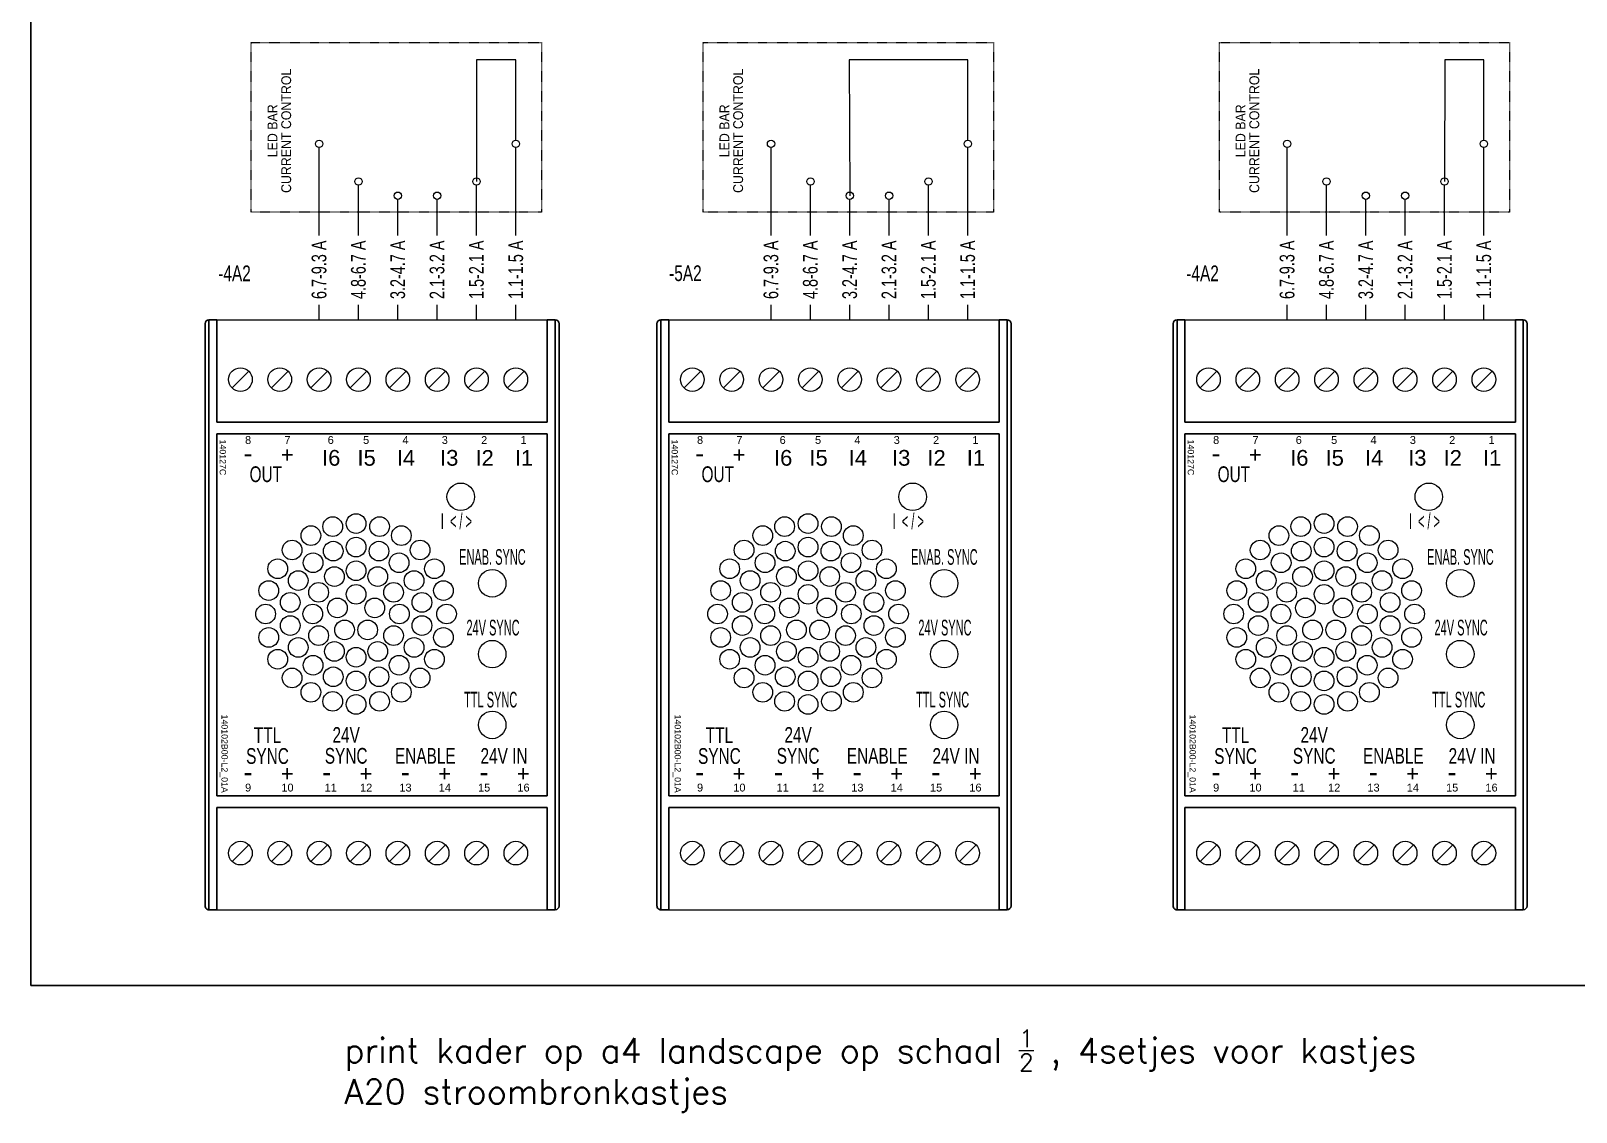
# Model space of a CAD drawing. Extents: x -2993 to 3661, y -4147 to -1441.
# Drawn here: x -1184.6 to -870.3, y -2389.4 to -2169.5 of the extents above; entities that cross this region are included whole.
import ezdxf

# ---------------------------------------------------------------- set-up
doc = ezdxf.new("R2010")
doc.units = 0
doc.header["$LTSCALE"] = 0.1
doc.header["$MEASUREMENT"] = 0
doc.linetypes.add('HIDDEN', pattern=[0.375, 0.25, -0.125])
doc.layers.get('0').update_dxf_attribs({"linetype": 'CONTINUOUS'})
doc.layers.add('DIM', color=5, linetype='CONTINUOUS')
doc.styles.get("Standard").update_dxf_attribs({"font": 'simplex.shx'})

# ---------------------------------------------------------------- blocks, each defined once
blk = doc.blocks.new('A$C438946D7')
at = {"color": 7}
for p, q in [((75, 44.5), (0, 44.5)), ((0, 44.5), (0, 43.5)), ((13, 43.5), (0, 43.5)), ((0.5, 45), (74.5, 45)), ((13, 1.5), (13, 43.5)), ((14.5, 43.5), (14.5, 1.5)), ((60.5, 43.5), (14.5, 43.5)), ((60.5, 1.5), (60.5, 43.5)), ((62, 43.5), (62, 1.5)), ((75, 43.5), (62, 43.5)), ((75, 43.5), (75, 44.5)), ((0, 1.5), (13, 1.5)), ((0, 1.5), (0, 0.5)), ((0, 0.5), (75, 0.5)), ((74.5, 0), (0.5, 0)), ((14.5, 1.5), (60.5, 1.5)), ((62, 1.5), (75, 1.5)), ((75, 0.5), (75, 1.5))]:
    blk.add_line(p, q, dxfattribs=at)
for centre, start, end in [((0.5, 44.5), 90, 180), ((74.5, 44.5), 0, 90), ((0.5, 0.5), 180, 270), ((74.5, 0.5), 270, 0)]:
    blk.add_arc(centre, 0.5, start, end, dxfattribs=at)

msp = doc.modelspace()

# ---------------------------------------------------------------- linework, layer by layer
at = {"lineweight": 13}
for p, q in [((-1085.95, -2191.72), (-1085.95, -2175.35)), ((-994.05, -2191.72), (-994.05, -2175.35)), ((-889.1, -2191.72), (-889.1, -2175.35)), ((-1125.95, -2211.13), (-1125.95, -2193.22)), ((-1085.95, -2211.13), (-1085.95, -2193.22)), ((-1034.05, -2211.13), (-1034.05, -2193.22)), ((-994.05, -2211.13), (-994.05, -2193.22)), ((-929.1, -2211.13), (-929.1, -2193.22)), ((-889.1, -2211.13), (-889.1, -2193.22)), ((-1117.95, -2211.13), (-1117.95, -2200.86)), ((-1093.95, -2211.13), (-1093.95, -2200.86)), ((-1026.05, -2211.13), (-1026.05, -2200.86)), ((-1002.05, -2211.13), (-1002.05, -2200.86)), ((-921.1, -2211.13), (-921.1, -2200.86)), ((-897.1, -2211.13), (-897.1, -2200.86)), ((-1109.95, -2211.13), (-1109.95, -2203.76)), ((-1101.95, -2211.13), (-1101.95, -2203.76)), ((-1018.05, -2211.13), (-1018.05, -2203.76)), ((-1010.05, -2211.13), (-1010.05, -2203.76)), ((-913.1, -2211.13), (-913.1, -2203.76)), ((-905.1, -2211.13), (-905.1, -2203.76)), ((-1125.95, -2228.25), (-1125.95, -2225.23)), ((-1117.95, -2228.25), (-1117.95, -2225.23)), ((-1109.95, -2228.25), (-1109.95, -2225.23)), ((-1101.95, -2228.25), (-1101.95, -2225.23)), ((-1093.95, -2228.25), (-1093.95, -2225.23)), ((-1085.95, -2228.25), (-1085.95, -2225.23)), ((-1034.05, -2228.25), (-1034.05, -2225.23)), ((-1026.05, -2228.25), (-1026.05, -2225.23)), ((-1018.05, -2228.25), (-1018.05, -2225.23)), ((-1010.05, -2228.25), (-1010.05, -2225.23)), ((-1002.05, -2228.25), (-1002.05, -2225.23)), ((-994.05, -2228.25), (-994.05, -2225.23)), ((-929.1, -2228.25), (-929.1, -2225.23)), ((-921.1, -2228.25), (-921.1, -2225.23)), ((-913.1, -2228.25), (-913.1, -2225.23)), ((-905.1, -2228.25), (-905.1, -2225.23)), ((-897.1, -2228.25), (-897.1, -2225.23)), ((-889.1, -2228.25), (-889.1, -2225.23)), ((-1146.75, -2228.25), (-1079.55, -2228.25)), ((-1054.85, -2228.25), (-987.65, -2228.25)), ((-949.9, -2228.25), (-882.7, -2228.25)), ((-1143.65, -2242.11), (-1140.25, -2238.71)), ((-1135.65, -2242.11), (-1132.25, -2238.71)), ((-1127.65, -2242.11), (-1124.25, -2238.71)), ((-1119.65, -2242.11), (-1116.25, -2238.71)), ((-1111.65, -2242.11), (-1108.25, -2238.71)), ((-1103.65, -2242.11), (-1100.25, -2238.71)), ((-1095.65, -2242.11), (-1092.25, -2238.71)), ((-1087.65, -2242.11), (-1084.25, -2238.71)), ((-1051.75, -2242.11), (-1048.35, -2238.71)), ((-1043.75, -2242.11), (-1040.35, -2238.71)), ((-1035.75, -2242.11), (-1032.35, -2238.71)), ((-1027.75, -2242.11), (-1024.35, -2238.71)), ((-1019.75, -2242.11), (-1016.35, -2238.71)), ((-1011.75, -2242.11), (-1008.35, -2238.71)), ((-1003.75, -2242.11), (-1000.35, -2238.71)), ((-995.75, -2242.11), (-992.35, -2238.71)), ((-946.79, -2242.11), (-943.4, -2238.71)), ((-938.79, -2242.11), (-935.4, -2238.71)), ((-930.79, -2242.11), (-927.4, -2238.71)), ((-922.79, -2242.11), (-919.4, -2238.71)), ((-914.79, -2242.11), (-911.4, -2238.71)), ((-906.79, -2242.11), (-903.4, -2238.71)), ((-898.79, -2242.11), (-895.4, -2238.71)), ((-890.79, -2242.11), (-887.4, -2238.71)), ((-1143.65, -2338.43), (-1140.25, -2335.03)), ((-1135.65, -2338.43), (-1132.25, -2335.03)), ((-1127.65, -2338.43), (-1124.25, -2335.03)), ((-1119.65, -2338.43), (-1116.25, -2335.03)), ((-1111.65, -2338.43), (-1108.25, -2335.03)), ((-1103.65, -2338.43), (-1100.25, -2335.03)), ((-1095.65, -2338.43), (-1092.25, -2335.03)), ((-1087.65, -2338.43), (-1084.25, -2335.03)), ((-1051.75, -2338.43), (-1048.35, -2335.03)), ((-1043.75, -2338.43), (-1040.35, -2335.03)), ((-1035.75, -2338.43), (-1032.35, -2335.03)), ((-1027.75, -2338.43), (-1024.35, -2335.03)), ((-1019.75, -2338.43), (-1016.35, -2335.03)), ((-1011.75, -2338.43), (-1008.35, -2335.03)), ((-1003.75, -2338.43), (-1000.35, -2335.03)), ((-995.75, -2338.43), (-992.35, -2335.03)), ((-946.79, -2338.43), (-943.4, -2335.03)), ((-938.79, -2338.43), (-935.4, -2335.03)), ((-930.79, -2338.43), (-927.4, -2335.03)), ((-922.79, -2338.43), (-919.4, -2335.03)), ((-914.79, -2338.43), (-911.4, -2335.03)), ((-906.79, -2338.43), (-903.4, -2335.03)), ((-898.79, -2338.43), (-895.4, -2335.03)), ((-890.79, -2338.43), (-887.4, -2335.03)), ((-1146.75, -2348.25), (-1079.55, -2348.25)), ((-1054.85, -2348.25), (-987.65, -2348.25)), ((-949.9, -2348.25), (-882.7, -2348.25))]:
    msp.add_line(p, q, dxfattribs=at)
at = {"linetype": 'HIDDEN', "lineweight": 13}
for points in [[(-1139.74, -2171.85), (-1080.74, -2171.85), (-1080.74, -2206.35), (-1139.74, -2206.35)], [(-1047.84, -2171.85), (-988.84, -2171.85), (-988.84, -2206.35), (-1047.84, -2206.35)], [(-942.89, -2171.85), (-883.89, -2171.85), (-883.89, -2206.35), (-942.89, -2206.35)]]:
    msp.add_lwpolyline(points, close=True, dxfattribs=at)
at = {"lineweight": 13}
for centre, radius in [((-1125.95, -2192.47), 0.75), ((-1085.95, -2192.47), 0.75), ((-1034.05, -2192.47), 0.75), ((-994.05, -2192.47), 0.75), ((-929.1, -2192.47), 0.75), ((-889.1, -2192.47), 0.75), ((-1117.95, -2200.11), 0.75), ((-1093.95, -2200.11), 0.75), ((-1026.05, -2200.11), 0.75), ((-1002.05, -2200.11), 0.75), ((-921.1, -2200.11), 0.75), ((-897.1, -2200.11), 0.75), ((-1109.95, -2203.01), 0.75), ((-1101.95, -2203.01), 0.75), ((-1018.05, -2203.01), 0.75), ((-1010.05, -2203.01), 0.75), ((-913.1, -2203.01), 0.75), ((-905.1, -2203.01), 0.75), ((-1141.95, -2240.41), 2.4), ((-1133.95, -2240.41), 2.4), ((-1125.95, -2240.41), 2.4), ((-1117.95, -2240.41), 2.4), ((-1109.95, -2240.41), 2.4), ((-1101.95, -2240.41), 2.4), ((-1093.95, -2240.41), 2.4), ((-1085.95, -2240.41), 2.4), ((-1050.05, -2240.41), 2.4), ((-1042.05, -2240.41), 2.4), ((-1034.05, -2240.41), 2.4), ((-1026.05, -2240.41), 2.4), ((-1018.05, -2240.41), 2.4), ((-1010.05, -2240.41), 2.4), ((-1002.05, -2240.41), 2.4), ((-994.05, -2240.41), 2.4), ((-945.1, -2240.41), 2.4), ((-937.1, -2240.41), 2.4), ((-929.1, -2240.41), 2.4), ((-921.1, -2240.41), 2.4), ((-913.1, -2240.41), 2.4), ((-905.1, -2240.41), 2.4), ((-897.1, -2240.41), 2.4), ((-889.1, -2240.41), 2.4), ((-1123.19, -2270.32), 2), ((-1118.43, -2269.69), 2), ((-1113.67, -2270.32), 2), ((-1031.29, -2270.32), 2), ((-1026.53, -2269.69), 2), ((-1021.77, -2270.32), 2), ((-926.34, -2270.32), 2), ((-921.58, -2269.69), 2), ((-916.81, -2270.32), 2), ((-1127.63, -2272.15), 2), ((-1109.23, -2272.15), 2), ((-1035.73, -2272.15), 2), ((-1017.33, -2272.15), 2), ((-930.78, -2272.15), 2), ((-912.38, -2272.15), 2), ((-1131.44, -2275.08), 2), ((-1123.08, -2275.31), 2), ((-1118.43, -2274.49), 2), ((-1113.78, -2275.31), 2), ((-1105.42, -2275.08), 2), ((-1039.54, -2275.08), 2), ((-1031.18, -2275.31), 2), ((-1026.53, -2274.49), 2), ((-1021.88, -2275.31), 2), ((-1013.52, -2275.08), 2), ((-934.59, -2275.08), 2), ((-926.23, -2275.31), 2), ((-921.58, -2274.49), 2), ((-916.92, -2275.31), 2), ((-908.57, -2275.08), 2), ((-1134.37, -2278.89), 2), ((-1127.17, -2277.67), 2), ((-1118.43, -2279.29), 2), ((-1109.69, -2277.67), 2), ((-1102.5, -2278.89), 2), ((-1042.47, -2278.89), 2), ((-1035.27, -2277.67), 2), ((-1026.53, -2279.29), 2), ((-1017.79, -2277.67), 2), ((-1010.6, -2278.89), 2), ((-937.51, -2278.89), 2), ((-930.32, -2277.67), 2), ((-921.58, -2279.29), 2), ((-912.83, -2277.67), 2), ((-905.64, -2278.89), 2), ((-1130.21, -2281.29), 2), ((-1122.83, -2280.47), 2), ((-1114.03, -2280.47), 2), ((-1106.65, -2281.29), 2), ((-1038.31, -2281.29), 2), ((-1030.93, -2280.47), 2), ((-1022.13, -2280.47), 2), ((-1014.75, -2281.29), 2), ((-933.35, -2281.29), 2), ((-925.98, -2280.47), 2), ((-917.18, -2280.47), 2), ((-909.8, -2281.29), 2), ((-1136.2, -2283.33), 2), ((-1131.82, -2285.73), 2), ((-1126.05, -2283.69), 2), ((-1118.43, -2284.09), 2), ((-1110.81, -2283.69), 2), ((-1105.04, -2285.73), 2), ((-1100.66, -2283.33), 2), ((-1044.3, -2283.33), 2), ((-1039.92, -2285.73), 2), ((-1034.15, -2283.69), 2), ((-1026.53, -2284.09), 2), ((-1018.91, -2283.69), 2), ((-1013.14, -2285.73), 2), ((-1008.76, -2283.33), 2), ((-939.35, -2283.33), 2), ((-934.97, -2285.73), 2), ((-929.2, -2283.69), 2), ((-921.58, -2284.09), 2), ((-913.96, -2283.69), 2), ((-908.18, -2285.73), 2), ((-903.8, -2283.33), 2), ((-1136.83, -2288.09), 2), ((-1127.23, -2288.09), 2), ((-1122.23, -2286.85), 2), ((-1114.63, -2286.85), 2), ((-1109.63, -2288.09), 2), ((-1100.03, -2288.09), 2), ((-1044.93, -2288.09), 2), ((-1035.33, -2288.09), 2), ((-1030.33, -2286.85), 2), ((-1022.73, -2286.85), 2), ((-1017.73, -2288.09), 2), ((-1008.13, -2288.09), 2), ((-939.98, -2288.09), 2), ((-930.38, -2288.09), 2), ((-925.38, -2286.85), 2), ((-917.77, -2286.85), 2), ((-912.78, -2288.09), 2), ((-903.18, -2288.09), 2), ((-1131.82, -2290.45), 2), ((-1126.05, -2292.49), 2), ((-1120.78, -2291.33), 2), ((-1116.08, -2291.33), 2), ((-1110.81, -2292.49), 2), ((-1105.04, -2290.45), 2), ((-1039.92, -2290.45), 2), ((-1034.15, -2292.49), 2), ((-1028.88, -2291.33), 2), ((-1024.18, -2291.33), 2), ((-1018.91, -2292.49), 2), ((-1013.14, -2290.45), 2), ((-934.97, -2290.45), 2), ((-929.2, -2292.49), 2), ((-923.93, -2291.33), 2), ((-919.22, -2291.33), 2), ((-913.96, -2292.49), 2), ((-908.18, -2290.45), 2), ((-1136.2, -2292.85), 2), ((-1130.21, -2294.89), 2), ((-1122.83, -2295.71), 2), ((-1114.03, -2295.71), 2), ((-1106.65, -2294.89), 2), ((-1100.66, -2292.85), 2), ((-1044.3, -2292.85), 2), ((-1038.31, -2294.89), 2), ((-1030.93, -2295.71), 2), ((-1022.13, -2295.71), 2), ((-1014.75, -2294.89), 2), ((-1008.76, -2292.85), 2), ((-939.35, -2292.85), 2), ((-933.35, -2294.89), 2), ((-925.98, -2295.71), 2), ((-917.18, -2295.71), 2), ((-909.8, -2294.89), 2), ((-903.8, -2292.85), 2), ((-1134.37, -2297.29), 2), ((-1127.17, -2298.51), 2), ((-1118.43, -2296.89), 2), ((-1109.69, -2298.51), 2), ((-1102.5, -2297.29), 2), ((-1042.47, -2297.29), 2), ((-1035.27, -2298.51), 2), ((-1026.53, -2296.89), 2), ((-1017.79, -2298.51), 2), ((-1010.6, -2297.29), 2), ((-937.51, -2297.29), 2), ((-930.32, -2298.51), 2), ((-921.58, -2296.89), 2), ((-912.83, -2298.51), 2), ((-905.64, -2297.29), 2), ((-1131.44, -2301.1), 2), ((-1123.08, -2300.87), 2), ((-1118.43, -2301.69), 2), ((-1113.78, -2300.87), 2), ((-1105.42, -2301.1), 2), ((-1039.54, -2301.1), 2), ((-1031.18, -2300.87), 2), ((-1026.53, -2301.69), 2), ((-1021.88, -2300.87), 2), ((-1013.52, -2301.1), 2), ((-934.59, -2301.1), 2), ((-926.23, -2300.87), 2), ((-921.58, -2301.69), 2), ((-916.92, -2300.87), 2), ((-908.57, -2301.1), 2), ((-1127.63, -2304.02), 2), ((-1109.23, -2304.02), 2), ((-1035.73, -2304.02), 2), ((-1017.33, -2304.02), 2), ((-930.78, -2304.02), 2), ((-912.38, -2304.02), 2), ((-1123.19, -2305.86), 2), ((-1118.43, -2306.49), 2), ((-1113.67, -2305.86), 2), ((-1031.29, -2305.86), 2), ((-1026.53, -2306.49), 2), ((-1021.77, -2305.86), 2), ((-926.34, -2305.86), 2), ((-921.58, -2306.49), 2), ((-916.81, -2305.86), 2), ((-1141.95, -2336.73), 2.4), ((-1133.95, -2336.73), 2.4), ((-1125.95, -2336.73), 2.4), ((-1117.95, -2336.73), 2.4), ((-1109.95, -2336.73), 2.4), ((-1101.95, -2336.73), 2.4), ((-1093.95, -2336.73), 2.4), ((-1085.95, -2336.73), 2.4), ((-1050.05, -2336.73), 2.4), ((-1042.05, -2336.73), 2.4), ((-1034.05, -2336.73), 2.4), ((-1026.05, -2336.73), 2.4), ((-1018.05, -2336.73), 2.4), ((-1010.05, -2336.73), 2.4), ((-1002.05, -2336.73), 2.4), ((-994.05, -2336.73), 2.4), ((-945.1, -2336.73), 2.4), ((-937.1, -2336.73), 2.4), ((-929.1, -2336.73), 2.4), ((-921.1, -2336.73), 2.4), ((-913.1, -2336.73), 2.4), ((-905.1, -2336.73), 2.4), ((-897.1, -2336.73), 2.4), ((-889.1, -2336.73), 2.4)]:
    msp.add_circle(centre, radius, dxfattribs=at)
at = {"linetype": 'Continuous', "lineweight": 13}
for centre in [(-1097.15, -2264.25), (-1005.25, -2264.25), (-900.3, -2264.25), (-1090.75, -2281.85), (-998.85, -2281.85), (-893.9, -2281.85), (-1090.75, -2296.25), (-998.85, -2296.25), (-893.9, -2296.25), (-1090.75, -2310.65), (-1090.75, -2310.65), (-998.85, -2310.65), (-998.85, -2310.65), (-893.9, -2310.65), (-893.9, -2310.65)]:
    msp.add_circle(centre, 2.8, dxfattribs=at)
at = {"layer": 'DIM', "color": 7, "linetype": 'Continuous', "lineweight": 13}
for p, q in [((-1093.92, -2175.35), (-1093.95, -2200.11)), ((-1085.95, -2175.35), (-1093.92, -2175.35)), ((-994.05, -2175.35), (-1018.14, -2175.35)), ((-1018.14, -2175.35), (-1018.05, -2203.01)), ((-897.06, -2175.35), (-897.1, -2200.11)), ((-889.1, -2175.35), (-897.06, -2175.35))]:
    msp.add_line(p, q, dxfattribs=at)
at = {"layer": 'DIM'}
msp.add_lwpolyline([(-1184.56, -2363.65), (-756.88, -2363.65), (-756.88, -1942.13), (-1184.56, -1942.13)], close=True, dxfattribs=at)

# ---------------------------------------------------------------- block references
at = {"linetype": 'Continuous', "lineweight": 13, "xscale": 1.6, "yscale": 1.6, "zscale": 1.6, "rotation": 270}
for p in [(-1149.15, -2228.25), (-1057.25, -2228.25), (-952.3, -2228.25)]:
    msp.add_blockref('A$C438946D7', p, dxfattribs=at)

# ---------------------------------------------------------------- texts
at = {"lineweight": 13}
for s, insert, char_height, width, attachment_point, rotation in [('{\\fArial|b0|i0|c0|p34;\\W0.9;CURRENT CONTROL}', (-1132.63, -2189.81), 2, 37.8691, 5, 90), ('{\\fArial|b0|i0|c0|p34;\\W0.9;CURRENT CONTROL}', (-1040.73, -2189.81), 2, 37.8691, 5, 90), ('{\\fArial|b0|i0|c0|p34;\\W0.9;CURRENT CONTROL}', (-935.77, -2189.81), 2, 37.8691, 5, 90), ('{\\fArial|b0|i0|c0|p34;\\W0.9;LED BAR}', (-1135.44, -2189.81), 2, 37.8691, 5, 90), ('{\\fArial|b0|i0|c0|p34;\\W0.9;LED BAR}', (-1043.54, -2189.81), 2, 37.8691, 5, 90), ('{\\fArial|b0|i0|c0|p34;\\W0.9;LED BAR}', (-938.58, -2189.81), 2, 37.8691, 5, 90), ('{\\fArial|b0|i0|c0|p34;\\W0.7;6.7-9.3 A}', (-1124.43, -2212.13), 3, 12.1025, 9, 90), ('{\\fArial|b0|i0|c0|p34;\\W0.7;4.8-6.7 A}', (-1116.43, -2212.13), 3, 12.1025, 9, 90), ('{\\fArial|b0|i0|c0|p34;\\W0.7;3.2-4.7 A}', (-1108.43, -2212.13), 3, 12.1025, 9, 90), ('{\\fArial|b0|i0|c0|p34;\\W0.7;2.1-3.2 A}', (-1100.43, -2212.13), 3, 12.1025, 9, 90), ('{\\fArial|b0|i0|c0|p34;\\W0.7;1.5-2.1 A}', (-1092.43, -2212.13), 3, 12.1025, 9, 90), ('{\\fArial|b0|i0|c0|p34;\\W0.7;1.1-1.5 A}', (-1084.43, -2212.13), 3, 12.1025, 9, 90), ('{\\fArial|b0|i0|c0|p34;\\W0.7;6.7-9.3 A}', (-1032.53, -2212.13), 3, 12.1025, 9, 90), ('{\\fArial|b0|i0|c0|p34;\\W0.7;4.8-6.7 A}', (-1024.53, -2212.13), 3, 12.1025, 9, 90), ('{\\fArial|b0|i0|c0|p34;\\W0.7;3.2-4.7 A}', (-1016.53, -2212.13), 3, 12.1025, 9, 90), ('{\\fArial|b0|i0|c0|p34;\\W0.7;2.1-3.2 A}', (-1008.53, -2212.13), 3, 12.1025, 9, 90), ('{\\fArial|b0|i0|c0|p34;\\W0.7;1.5-2.1 A}', (-1000.53, -2212.13), 3, 12.1025, 9, 90), ('{\\fArial|b0|i0|c0|p34;\\W0.7;1.1-1.5 A}', (-992.53, -2212.13), 3, 12.1025, 9, 90), ('{\\fArial|b0|i0|c0|p34;\\W0.7;6.7-9.3 A}', (-927.58, -2212.13), 3, 12.1025, 9, 90), ('{\\fArial|b0|i0|c0|p34;\\W0.7;4.8-6.7 A}', (-919.58, -2212.13), 3, 12.1025, 9, 90), ('{\\fArial|b0|i0|c0|p34;\\W0.7;3.2-4.7 A}', (-911.58, -2212.13), 3, 12.1025, 9, 90), ('{\\fArial|b0|i0|c0|p34;\\W0.7;2.1-3.2 A}', (-903.58, -2212.13), 3, 12.1025, 9, 90), ('{\\fArial|b0|i0|c0|p34;\\W0.7;1.5-2.1 A}', (-895.58, -2212.13), 3, 12.1025, 9, 90), ('{\\fArial|b0|i0|c0|p34;\\W0.7;1.1-1.5 A}', (-887.58, -2212.13), 3, 12.1025, 9, 90), ('{\\fArial|b0|i0|c0|p34;140127C}', (-1145.54, -2256.25), 1.28, 9.1393, 5, 270), ('{\\fArial|b0|i0|c0|p34;140127C}', (-1053.64, -2256.25), 1.28, 9.1393, 5, 270), ('{\\fArial|b0|i0|c0|p34;140127C}', (-948.69, -2256.25), 1.28, 9.1393, 5, 270), ('{\\fArial|b0|i0|c0|p34;-}', (-1140.44, -2256.28), 4, 9.1393, 5, 180), ('{\\fArial|b0|i0|c0|p34;+}', (-1132.44, -2255.8), 3.2, 9.1393, 5, 180), ('{\\fArial|b0|i0|c0|p34;-}', (-1048.54, -2256.28), 4, 9.1393, 5, 180), ('{\\fArial|b0|i0|c0|p34;+}', (-1040.54, -2255.8), 3.2, 9.1393, 5, 180), ('{\\fArial|b0|i0|c0|p34;-}', (-943.59, -2256.28), 4, 9.1393, 5, 180), ('{\\fArial|b0|i0|c0|p34;+}', (-935.59, -2255.8), 3.2, 9.1393, 5, 180), ('{\\fArial|b0|i0|c0|p34;140102B00-L2_01A}', (-1145.35, -2316.5), 1.28, 9.1393, 5, 270), ('{\\fArial|b0|i0|c0|p34;140102B00-L2_01A}', (-1053.21, -2316.5), 1.28, 9.1393, 5, 270), ('{\\fArial|b0|i0|c0|p34;140102B00-L2_01A}', (-948.5, -2316.5), 1.28, 9.1393, 5, 270), ('{\\fArial|b0|i0|c0|p34;-}', (-1140.44, -2321.12), 4, 9.1393, 5, 180), ('{\\fArial|b0|i0|c0|p34;+}', (-1132.44, -2320.63), 3.2, 9.1393, 5, 180), ('{\\fArial|b0|i0|c0|p34;-}', (-1124.44, -2321.12), 4, 9.1393, 5, 180), ('{\\fArial|b0|i0|c0|p34;+}', (-1116.44, -2320.63), 3.2, 9.1393, 5, 180), ('{\\fArial|b0|i0|c0|p34;-}', (-1108.44, -2321.12), 4, 9.1393, 5, 180), ('{\\fArial|b0|i0|c0|p34;+}', (-1100.44, -2320.63), 3.2, 9.1393, 5, 180), ('{\\fArial|b0|i0|c0|p34;-}', (-1092.44, -2321.12), 4, 9.1393, 5, 180), ('{\\fArial|b0|i0|c0|p34;+}', (-1084.44, -2320.63), 3.2, 9.1393, 5, 180), ('{\\fArial|b0|i0|c0|p34;-}', (-1048.54, -2321.12), 4, 9.1393, 5, 180), ('{\\fArial|b0|i0|c0|p34;+}', (-1040.54, -2320.63), 3.2, 9.1393, 5, 180), ('{\\fArial|b0|i0|c0|p34;-}', (-1032.54, -2321.12), 4, 9.1393, 5, 180), ('{\\fArial|b0|i0|c0|p34;+}', (-1024.54, -2320.63), 3.2, 9.1393, 5, 180), ('{\\fArial|b0|i0|c0|p34;-}', (-1016.54, -2321.12), 4, 9.1393, 5, 180), ('{\\fArial|b0|i0|c0|p34;+}', (-1008.54, -2320.63), 3.2, 9.1393, 5, 180), ('{\\fArial|b0|i0|c0|p34;-}', (-1000.54, -2321.12), 4, 9.1393, 5, 180), ('{\\fArial|b0|i0|c0|p34;+}', (-992.54, -2320.63), 3.2, 9.1393, 5, 180), ('{\\fArial|b0|i0|c0|p34;-}', (-943.59, -2321.12), 4, 9.1393, 5, 180), ('{\\fArial|b0|i0|c0|p34;+}', (-935.59, -2320.63), 3.2, 9.1393, 5, 180), ('{\\fArial|b0|i0|c0|p34;-}', (-927.59, -2321.12), 4, 9.1393, 5, 180), ('{\\fArial|b0|i0|c0|p34;+}', (-919.59, -2320.63), 3.2, 9.1393, 5, 180), ('{\\fArial|b0|i0|c0|p34;-}', (-911.59, -2321.12), 4, 9.1393, 5, 180), ('{\\fArial|b0|i0|c0|p34;+}', (-903.59, -2320.63), 3.2, 9.1393, 5, 180), ('{\\fArial|b0|i0|c0|p34;-}', (-895.59, -2321.12), 4, 9.1393, 5, 180), ('{\\fArial|b0|i0|c0|p34;+}', (-887.59, -2320.63), 3.2, 9.1393, 5, 180)]:
    msp.add_mtext(s, dxfattribs=dict(at, insert=insert, char_height=char_height, width=width, attachment_point=attachment_point, rotation=rotation))
for s, insert, char_height, width, attachment_point in [('{\\fArial|b0|i0|c0|p34;\\W0.7;-4A2}', (-1143.15, -2218.8), 3.2, 9.1393, 5), ('{\\fArial|b0|i0|c0|p34;\\W0.7;-5A2}', (-1051.47, -2218.8), 3.2, 9.1393, 5), ('{\\fArial|b0|i0|c0|p34;\\W0.7;-4A2}', (-946.3, -2218.8), 3.2, 9.1393, 5), ('{\\fArial|b0|i0|c0|p34;8}', (-1140.39, -2252.71), 1.6, 9.1393, 5), ('{\\fArial|b0|i0|c0|p34;7}', (-1132.39, -2252.71), 1.6, 9.1393, 5), ('{\\fArial|b0|i0|c0|p34;6}', (-1123.59, -2252.71), 1.6, 9.1393, 5), ('{\\fArial|b0|i0|c0|p34;5}', (-1116.39, -2252.71), 1.6, 9.1393, 5), ('{\\fArial|b0|i0|c0|p34;4}', (-1108.39, -2252.71), 1.6, 9.1393, 5), ('{\\fArial|b0|i0|c0|p34;3}', (-1100.39, -2252.71), 1.6, 9.1393, 5), ('{\\fArial|b0|i0|c0|p34;2}', (-1092.39, -2252.71), 1.6, 9.1393, 5), ('{\\fArial|b0|i0|c0|p34;1}', (-1084.39, -2252.71), 1.6, 9.1393, 5), ('{\\fArial|b0|i0|c0|p34;8}', (-1048.49, -2252.71), 1.6, 9.1393, 5), ('{\\fArial|b0|i0|c0|p34;7}', (-1040.49, -2252.71), 1.6, 9.1393, 5), ('{\\fArial|b0|i0|c0|p34;6}', (-1031.69, -2252.71), 1.6, 9.1393, 5), ('{\\fArial|b0|i0|c0|p34;5}', (-1024.49, -2252.71), 1.6, 9.1393, 5), ('{\\fArial|b0|i0|c0|p34;4}', (-1016.49, -2252.71), 1.6, 9.1393, 5), ('{\\fArial|b0|i0|c0|p34;3}', (-1008.49, -2252.71), 1.6, 9.1393, 5), ('{\\fArial|b0|i0|c0|p34;2}', (-1000.49, -2252.71), 1.6, 9.1393, 5), ('{\\fArial|b0|i0|c0|p34;1}', (-992.49, -2252.71), 1.6, 9.1393, 5), ('{\\fArial|b0|i0|c0|p34;8}', (-943.54, -2252.71), 1.6, 9.1393, 5), ('{\\fArial|b0|i0|c0|p34;7}', (-935.54, -2252.71), 1.6, 9.1393, 5), ('{\\fArial|b0|i0|c0|p34;6}', (-926.74, -2252.71), 1.6, 9.1393, 5), ('{\\fArial|b0|i0|c0|p34;5}', (-919.54, -2252.71), 1.6, 9.1393, 5), ('{\\fArial|b0|i0|c0|p34;4}', (-911.54, -2252.71), 1.6, 9.1393, 5), ('{\\fArial|b0|i0|c0|p34;3}', (-903.54, -2252.71), 1.6, 9.1393, 5), ('{\\fArial|b0|i0|c0|p34;2}', (-895.54, -2252.71), 1.6, 9.1393, 5), ('{\\fArial|b0|i0|c0|p34;1}', (-887.54, -2252.71), 1.6, 9.1393, 5), ('{\\fArial|b0|i0|c0|p34;I6}', (-1123.49, -2256.35), 3.2, 9.1393, 5), ('{\\fArial|b0|i0|c0|p34;I5}', (-1116.29, -2256.35), 3.2, 9.1393, 5), ('{\\fArial|b0|i0|c0|p34;I4}', (-1108.29, -2256.35), 3.2, 9.1393, 5), ('{\\fArial|b0|i0|c0|p34;I3}', (-1099.49, -2256.35), 3.2, 9.1393, 5), ('{\\fArial|b0|i0|c0|p34;I2}', (-1092.29, -2256.35), 3.2, 9.1393, 5), ('{\\fArial|b0|i0|c0|p34;I1}', (-1084.29, -2256.35), 3.2, 9.1393, 5), ('{\\fArial|b0|i0|c0|p34;I6}', (-1031.59, -2256.35), 3.2, 9.1393, 5), ('{\\fArial|b0|i0|c0|p34;I5}', (-1024.39, -2256.35), 3.2, 9.1393, 5), ('{\\fArial|b0|i0|c0|p34;I4}', (-1016.39, -2256.35), 3.2, 9.1393, 5), ('{\\fArial|b0|i0|c0|p34;I3}', (-1007.59, -2256.35), 3.2, 9.1393, 5), ('{\\fArial|b0|i0|c0|p34;I2}', (-1000.39, -2256.35), 3.2, 9.1393, 5), ('{\\fArial|b0|i0|c0|p34;I1}', (-992.39, -2256.35), 3.2, 9.1393, 5), ('{\\fArial|b0|i0|c0|p34;I6}', (-926.63, -2256.35), 3.2, 9.1393, 5), ('{\\fArial|b0|i0|c0|p34;I5}', (-919.43, -2256.35), 3.2, 9.1393, 5), ('{\\fArial|b0|i0|c0|p34;I4}', (-911.43, -2256.35), 3.2, 9.1393, 5), ('{\\fArial|b0|i0|c0|p34;I3}', (-902.63, -2256.35), 3.2, 9.1393, 5), ('{\\fArial|b0|i0|c0|p34;I2}', (-895.43, -2256.35), 3.2, 9.1393, 5), ('{\\fArial|b0|i0|c0|p34;I1}', (-887.43, -2256.35), 3.2, 9.1393, 5), ('{\\fArial|b0|i0|c0|p34;\\W0.7;OUT}', (-1136.79, -2259.68), 3.2, 9.1393, 5), ('{\\fArial|b0|i0|c0|p34;\\W0.7;OUT}', (-1044.89, -2259.68), 3.2, 9.1393, 5), ('{\\fArial|b0|i0|c0|p34;\\W0.7;OUT}', (-939.94, -2259.68), 3.2, 9.1393, 5), ('{\\fArial|b0|i0|c0|p34;\\W0.5;I  < / >}', (-1094.87, -2269.23), 3.2, 9.1393, 6), ('{\\fArial|b0|i0|c0|p34;\\W0.5;I  < / >}', (-1002.97, -2269.23), 3.2, 9.1393, 6), ('{\\fArial|b0|i0|c0|p34;\\W0.5;I  < / >}', (-898.02, -2269.23), 3.2, 9.1393, 6), ('{\\fArial|b0|i0|c0|p34;\\W0.5;ENAB. SYNC}', (-1090.71, -2276.51), 3.2, 16.5424, 5), ('{\\fArial|b0|i0|c0|p34;\\W0.5;ENAB. SYNC}', (-998.81, -2276.51), 3.2, 16.5424, 5), ('{\\fArial|b0|i0|c0|p34;\\W0.5;ENAB. SYNC}', (-893.86, -2276.51), 3.2, 16.5424, 5), ('{\\fArial|b0|i0|c0|p34;\\W0.5;24V SYNC}', (-1090.59, -2290.88), 3.2, 11.5607, 5), ('{\\fArial|b0|i0|c0|p34;\\W0.5;24V SYNC}', (-998.69, -2290.88), 3.2, 11.5607, 5), ('{\\fArial|b0|i0|c0|p34;\\W0.5;24V SYNC}', (-893.73, -2290.88), 3.2, 11.5607, 5), ('{\\fArial|b0|i0|c0|p34;\\W0.5;TTL SYNC}', (-1091.06, -2305.53), 3.2, 11.5607, 5), ('{\\fArial|b0|i0|c0|p34;\\W0.5;TTL SYNC}', (-999.16, -2305.53), 3.2, 11.5607, 5), ('{\\fArial|b0|i0|c0|p34;\\W0.5;TTL SYNC}', (-894.2, -2305.53), 3.2, 11.5607, 5), ('{\\fArial|b0|i0|c0|p34;\\W0.7;TTL}', (-1136.45, -2312.74), 3.2, 9.1393, 5), ('{\\fArial|b0|i0|c0|p34;\\W0.7;24V}', (-1120.45, -2312.69), 3.2, 9.1393, 5), ('{\\fArial|b0|i0|c0|p34;\\W0.7;TTL}', (-1044.55, -2312.74), 3.2, 9.1393, 5), ('{\\fArial|b0|i0|c0|p34;\\W0.7;24V}', (-1028.55, -2312.69), 3.2, 9.1393, 5), ('{\\fArial|b0|i0|c0|p34;\\W0.7;TTL}', (-939.59, -2312.74), 3.2, 9.1393, 5), ('{\\fArial|b0|i0|c0|p34;\\W0.7;24V}', (-923.6, -2312.69), 3.2, 9.1393, 5), ('{\\fArial|b0|i0|c0|p34;\\W0.7;SYNC}', (-1136.45, -2317), 3.2, 9.1393, 5), ('{\\fArial|b0|i0|c0|p34;\\W0.7;SYNC}', (-1120.45, -2316.96), 3.2, 9.1393, 5), ('{\\fArial|b0|i0|c0|p34;\\W0.7;ENABLE}', (-1104.36, -2316.94), 3.2, 9.1393, 5), ('{\\fArial|b0|i0|c0|p34;\\W0.7;24V IN}', (-1088.35, -2316.96), 3.2, 9.1393, 5), ('{\\fArial|b0|i0|c0|p34;\\W0.7;SYNC}', (-1044.55, -2317), 3.2, 9.1393, 5), ('{\\fArial|b0|i0|c0|p34;\\W0.7;SYNC}', (-1028.55, -2316.96), 3.2, 9.1393, 5), ('{\\fArial|b0|i0|c0|p34;\\W0.7;ENABLE}', (-1012.46, -2316.94), 3.2, 9.1393, 5), ('{\\fArial|b0|i0|c0|p34;\\W0.7;24V IN}', (-996.45, -2316.96), 3.2, 9.1393, 5), ('{\\fArial|b0|i0|c0|p34;\\W0.7;SYNC}', (-939.59, -2317), 3.2, 9.1393, 5), ('{\\fArial|b0|i0|c0|p34;\\W0.7;SYNC}', (-923.6, -2316.96), 3.2, 9.1393, 5), ('{\\fArial|b0|i0|c0|p34;\\W0.7;ENABLE}', (-907.51, -2316.94), 3.2, 9.1393, 5), ('{\\fArial|b0|i0|c0|p34;\\W0.7;24V IN}', (-891.49, -2316.96), 3.2, 9.1393, 5), ('{\\fArial|b0|i0|c0|p34;9}', (-1140.39, -2323.41), 1.6, 9.1393, 5), ('{\\fArial|b0|i0|c0|p34;10}', (-1132.39, -2323.41), 1.6, 9.1393, 5), ('{\\fArial|b0|i0|c0|p34;11}', (-1123.59, -2323.41), 1.6, 9.1393, 5), ('{\\fArial|b0|i0|c0|p34;12}', (-1116.39, -2323.41), 1.6, 9.1393, 5), ('{\\fArial|b0|i0|c0|p34;13}', (-1108.39, -2323.41), 1.6, 9.1393, 5), ('{\\fArial|b0|i0|c0|p34;14}', (-1100.39, -2323.41), 1.6, 9.1393, 5), ('{\\fArial|b0|i0|c0|p34;15}', (-1092.39, -2323.41), 1.6, 9.1393, 5), ('{\\fArial|b0|i0|c0|p34;16}', (-1084.39, -2323.41), 1.6, 9.1393, 5), ('{\\fArial|b0|i0|c0|p34;9}', (-1048.49, -2323.41), 1.6, 9.1393, 5), ('{\\fArial|b0|i0|c0|p34;10}', (-1040.49, -2323.41), 1.6, 9.1393, 5), ('{\\fArial|b0|i0|c0|p34;11}', (-1031.69, -2323.41), 1.6, 9.1393, 5), ('{\\fArial|b0|i0|c0|p34;12}', (-1024.49, -2323.41), 1.6, 9.1393, 5), ('{\\fArial|b0|i0|c0|p34;13}', (-1016.49, -2323.41), 1.6, 9.1393, 5), ('{\\fArial|b0|i0|c0|p34;14}', (-1008.49, -2323.41), 1.6, 9.1393, 5), ('{\\fArial|b0|i0|c0|p34;15}', (-1000.49, -2323.41), 1.6, 9.1393, 5), ('{\\fArial|b0|i0|c0|p34;16}', (-992.49, -2323.41), 1.6, 9.1393, 5), ('{\\fArial|b0|i0|c0|p34;9}', (-943.54, -2323.41), 1.6, 9.1393, 5), ('{\\fArial|b0|i0|c0|p34;10}', (-935.54, -2323.41), 1.6, 9.1393, 5), ('{\\fArial|b0|i0|c0|p34;11}', (-926.74, -2323.41), 1.6, 9.1393, 5), ('{\\fArial|b0|i0|c0|p34;12}', (-919.54, -2323.41), 1.6, 9.1393, 5), ('{\\fArial|b0|i0|c0|p34;13}', (-911.54, -2323.41), 1.6, 9.1393, 5), ('{\\fArial|b0|i0|c0|p34;14}', (-903.54, -2323.41), 1.6, 9.1393, 5), ('{\\fArial|b0|i0|c0|p34;15}', (-895.54, -2323.41), 1.6, 9.1393, 5), ('{\\fArial|b0|i0|c0|p34;16}', (-887.54, -2323.41), 1.6, 9.1393, 5)]:
    msp.add_mtext(s, dxfattribs=dict(at, insert=insert, char_height=char_height, width=width, attachment_point=attachment_point))
at = {"layer": 'DIM', "lineweight": 13, "insert": (-1120.78, -2372.67), "char_height": 5, "attachment_point": 1}
msp.add_mtext_dynamic_manual_height_columns('\\A1;print kader op a4 landscape op schaal {\\H0.7x;\\S1/2;} , 4setjes voor kastjes A20 stroombronkastjes', width=250.0738, gutter_width=25, heights=[0], dxfattribs=at)

doc.saveas('drawing.dxf')
